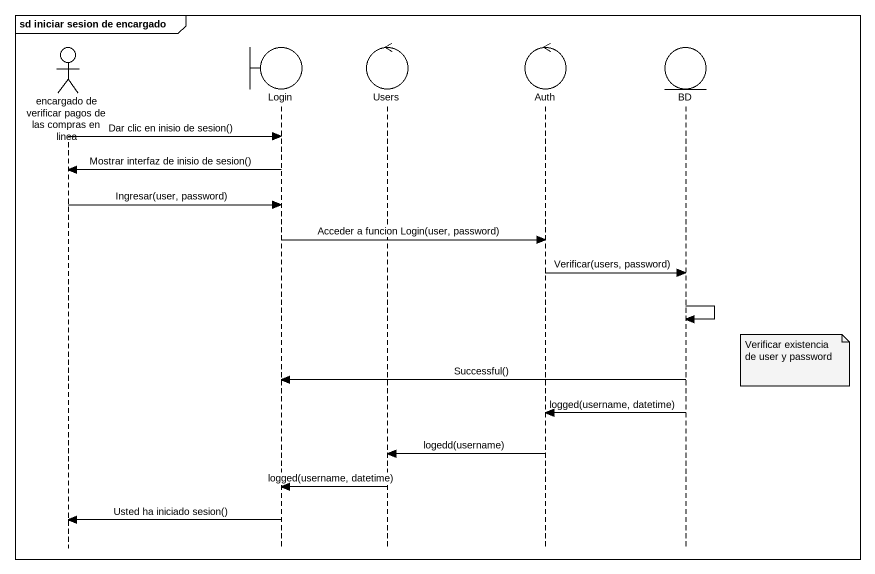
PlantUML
@startuml
mainframe sd iniciar sesion de encargado
hide footbox
actor "encargado de verificar pagos de las compras en linea" as encargado_de_verificar
boundary Login
control Users
control Auth
entity BD

encargado_de_verificar -> Login : Dar clic en inisio de sesion()
Login -> encargado_de_verificar : Mostrar interfaz de inisio de sesion()
encargado_de_verificar -> Login : Ingresar(user, password)
Login -> Auth : Acceder a funcion Login(user, password)
Auth -> BD : Verificar(users, password)
BD -> BD
note right of BD : Verificar existencia de user y password
BD -> Login : Successful()
BD -> Auth : logged(username, datetime)
Auth -> Users : logedd(username)
Users -> Login : logged(username, datetime)
Login -> encargado_de_verificar : Usted ha iniciado sesion()
@enduml
